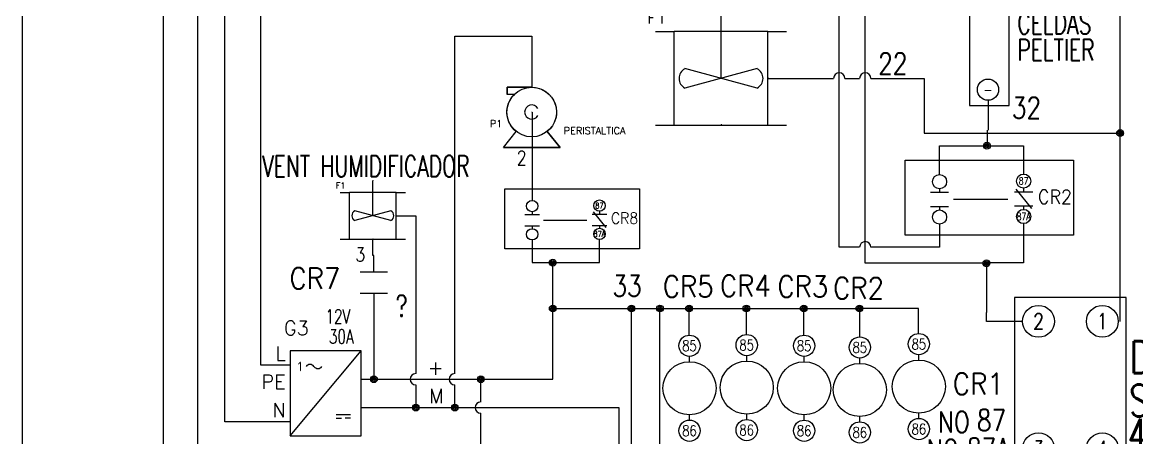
# Model space of a CAD drawing. Header units: millimetres. Extents: x 123.5 to 144.3, y 105.4 to 121.6.
# Drawn here: x 123.51 to 133.33, y 112.14 to 115.81 of the extents above; entities that cross this region are included whole.
import ezdxf
from ezdxf.enums import TextEntityAlignment as Align

# ---------------------------------------------------------------- set-up
doc = ezdxf.new("R2010")
doc.units = ezdxf.units.MM
for name, color, linetype in [('DESC', 250, 'Continuous'), ('DESCCHILD', 20, 'Continuous'), ('LINK', 9, 'Continuous'), ('MISC', 7, 'Continuous'), ('SYMS', 7, 'Continuous'), ('TAGS', 250, 'Continuous'), ('TERMS', 250, 'Continuous'), ('WIREFIXED', 7, 'Continuous'), ('WIRES', 7, 'Continuous'), ('XREF', 7, 'Continuous'), ('XREFCHILD', 134, 'Continuous')]:
    doc.layers.add(name, color=color, linetype=linetype)
doc.styles.add('WD', font='romans.shx')
doc.styles.add('WD_IEC', font='isocp2.shx', dxfattribs={"width": 0.9, "height": 4})

# ---------------------------------------------------------------- blocks, each defined once
blk = doc.blocks.new('VCR21T')
at = {"linetype": 'Continuous'}
for p, q in [((-0.08, 0.0625), (0.08, 0.0625)), ((-0.08, -0.0625), (0.08, -0.0625))]:
    blk.add_line(p, q, dxfattribs=at)
for p, q in [((0, 0.0938), (0, 0.0625)), ((0, -0.0625), (0, -0.0938))]:
    blk.add_line(p, q)
for centre in [(0, 0.1562), (0, -0.1562)]:
    blk.add_circle(centre, 0.0625)
at = {"style": 'WD'}
for tag, p, width in [('INST', (0.125, 0.3258), 0.7), ('LOC', (0.125, 0.1562), 0.7), ('TAG2', (0.1269, -0.045), 0.9), ('XREF', (0.1287, -0.1994), 0.7), ('DESC1', (0.1287, -0.3514), 0.7), ('DESC2', (0.1287, -0.4987), 0.7), ('DESC3', (0.1287, -0.646), 0.7)]:
    blk.add_attdef(tag, p, '', height=0.125, dxfattribs=dict(at, width=width))
for tag, p, height, flags in [('X2TERM01', (0, 0.2188), 0.0125, 1), ('FAMILY', (-0.1808, 0.0031), 0.01, 9), ('CONTACT', (-0.1808, -0.0135), 0.01, 1), ('X8TERM02', (0, -0.2188), 0.0125, 1)]:
    blk.add_attdef(tag, p, '', height=height, dxfattribs=dict(at, flags=flags))
at = {"linetype": 'Continuous', "style": 'WD', "width": 0.8, "flags": 8}
for tag, p in [('TERM01', (0, 0.1562)), ('TERM02', (0, -0.1562))]:
    blk.add_attdef(tag, text='', height=0.0625, dxfattribs=at).set_placement(p, align=Align.MIDDLE_CENTER)
at = {"color": 7, "style": 'WD'}
for tag, p in [('X4LINK', (-0.1406, 0)), ('X1LINK', (0.125, 0))]:
    blk.add_attdef(tag, p, '', height=0.01, dxfattribs=at)
blk = doc.blocks.new('VCR22T')
at = {"linetype": 'Continuous'}
for p, q in [((-0.08, 0.0625), (0.08, 0.0625)), ((-0.0687, 0.0859), (0.0687, -0.0859)), ((-0.08, -0.0625), (0.08, -0.0625))]:
    blk.add_line(p, q, dxfattribs=at)
for p, q in [((0, 0.0938), (0, 0.0625)), ((0, -0.0625), (0, -0.0938))]:
    blk.add_line(p, q)
for centre in [(0, 0.1562), (0, -0.1562)]:
    blk.add_circle(centre, 0.0625)
at = {"style": 'WD'}
for tag, p, width in [('INST', (0.125, 0.3258), 0.7), ('LOC', (0.125, 0.1562), 0.7), ('TAG2', (0.1269, -0.045), 0.9), ('XREF', (0.1287, -0.1994), 0.7), ('DESC1', (0.1287, -0.3514), 0.7), ('DESC2', (0.1287, -0.4987), 0.7), ('DESC3', (0.1287, -0.646), 0.7)]:
    blk.add_attdef(tag, p, '', height=0.125, dxfattribs=dict(at, width=width))
for tag, p, height, flags in [('X2TERM01', (0, 0.2188), 0.0125, 1), ('FAMILY', (-0.1808, 0.0031), 0.01, 9), ('CONTACT', (-0.1808, -0.0135), 0.01, 1), ('X8TERM02', (0, -0.2188), 0.0125, 1)]:
    blk.add_attdef(tag, p, '', height=height, dxfattribs=dict(at, flags=flags))
at = {"linetype": 'Continuous', "style": 'WD', "width": 0.8, "flags": 8}
for tag, p in [('TERM01', (0, 0.1562)), ('TERM02', (0, -0.1562))]:
    blk.add_attdef(tag, text='', height=0.0625, dxfattribs=at).set_placement(p, align=Align.MIDDLE_CENTER)
at = {"color": 7, "style": 'WD'}
for tag, p in [('X4LINK', (-0.1406, 0)), ('X1LINK', (0.125, 0))]:
    blk.add_attdef(tag, p, '', height=0.01, dxfattribs=at)
blk = doc.blocks.new('WDDOT')
for radius in [0.03, 0.0187, 0.00929]:
    blk.add_circle((0, 0), radius)
blk = doc.blocks.new('VDV1T6')
for p, q in [((-0.1094, 0.3438), (-0.1094, -0.3438)), ((0.125, 0.3438), (-0.1094, 0.3438)), ((0.125, -0.3438), (0.125, 0.3438)), ((-0.1094, -0.3438), (0.125, -0.3438))]:
    blk.add_line(p, q)
for centre in [(0, 0.25), (0, -0.25)]:
    blk.add_circle(centre, 0.0625)
at = {"style": 'WD'}
for tag, p, width in [('INST', (0.1774, 0.5595), 0.7), ('LOC', (0.1774, 0.3899), 0.7), ('TAG1', (0.1719, 0.2336), 0.8), ('DESC1', (0.1719, 0.0774), 0.7), ('DESC2', (0.1719, -0.0789), 0.7), ('RATING1', (0.1875, -0.2351), 0.7), ('RATING2', (0.1875, -0.3914), 0.7), ('XREF', (0.1719, -0.5476), 0.7)]:
    blk.add_attdef(tag, p, '', height=0.125, dxfattribs=dict(at, width=width))
at = {"linetype": 'Continuous', "style": 'WD', "width": 0.8, "flags": 8}
for tag, p in [('TERM02', (0, 0.25)), ('TERM01', (0, -0.25))]:
    blk.add_attdef(tag, text='', height=0.0625, dxfattribs=at).set_placement(p, align=Align.MIDDLE)
at = {"style": 'WD', "flags": 1}
for tag, p in [('X4TERM02', (-0.0625, 0.25)), ('X2TERM02', (0, 0.3125)), ('X1TERM02', (0.0625, 0.25)), ('X4TERM01', (-0.0625, -0.25)), ('X1TERM01', (0.0625, -0.25)), ('X8TERM01', (0, -0.3125))]:
    blk.add_attdef(tag, p, '', height=0.0125, dxfattribs=at)
at = {"style": 'WD', "flags": 9}
blk.add_attdef('FAMILY', text='', height=0.01, dxfattribs=at).set_placement((0.1978, -0.0646), align=Align.CENTER)
at = {"linetype": 'Continuous', "style": 'WD', "flags": 9}
blk.add_attdef('ASSYCODE', text='', height=0.01, dxfattribs=at).set_placement((0.2031, -0.1094), align=Align.CENTER)
at = {"linetype": 'Continuous', "style": 'WD', "flags": 1}
for tag, p in [('MFG', (0.2031, -0.0939)), ('CAT', (0.2031, -0.0751))]:
    blk.add_attdef(tag, text='', height=0.01, dxfattribs=at).set_placement(p, align=Align.MIDDLE)
blk = doc.blocks.new('VCR1T')
for p, q in [((0, 0.1562), (0, 0.1875)), ((0, -0.1875), (0, -0.1562))]:
    blk.add_line(p, q)
for centre, radius in [((0, 0.25), 0.0625), ((0, 0), 0.1562), ((0, -0.25), 0.0625)]:
    blk.add_circle(centre, radius)
at = {"style": 'WD', "width": 0.7}
for tag, p in [('INST', (0.2812, 0.4141)), ('LOC', (0.2812, 0.2445))]:
    blk.add_attdef(tag, text='', height=0.125, dxfattribs=at).set_placement(p, align=Align.TOP_LEFT)
at = {"linetype": 'Continuous', "style": 'WD', "width": 0.8, "flags": 8}
for tag, p in [('TERM01', (0, 0.25)), ('TERM02', (0, -0.25))]:
    blk.add_attdef(tag, text='', height=0.0625, dxfattribs=at).set_placement(p, align=Align.MIDDLE_CENTER)
at = {"color": 7, "style": 'WD', "flags": 1}
for tag, p in [('X2TERM01', (-0.0023, 0.3125)), ('X8TERM02', (0, -0.3118))]:
    blk.add_attdef(tag, p, '', height=0.0125, dxfattribs=at)
at = {"style": 'WD', "width": 0.9}
for tag, p in [('TAG1', (0.2, -0.0465)), ('DESC1', (-0.256, -1.0197)), ('DESC2', (-0.256, -1.1759)), ('DESC3', (-0.256, -1.3322))]:
    blk.add_attdef(tag, p, '', height=0.125, dxfattribs=at)
at = {"style": 'WD', "flags": 9}
blk.add_attdef('FAMILY', text='', height=0.01, dxfattribs=at).set_placement((-0.2191, -0.0652), align=Align.CENTER)
at = {"linetype": 'Continuous', "style": 'WD', "flags": 9}
blk.add_attdef('ASSYCODE', text='', height=0.01, dxfattribs=at).set_placement((-0.2214, -0.1254), align=Align.CENTER)
for tag, p in [('MFG', (-0.2211, -0.0979)), ('CAT', (-0.2211, -0.0828))]:
    blk.add_attdef(tag, text='', height=0.01, dxfattribs=at).set_placement(p, align=Align.MIDDLE)
at = {"style": 'WD', "width": 0.8, "flags": 8}
for tag, p in [('NO', (-0.256, -1.4884)), ('XREFNO', (-0.0229, -1.4884)), ('NC', (-0.256, -1.6447)), ('XREFNC', (-0.0229, -1.6447))]:
    blk.add_attdef(tag, p, '', height=0.125, dxfattribs=at)
blk = doc.blocks.new('HPW1_1PH')
for p, q in [((0, -0.625), (0.625, 0.125)), ((0.4066, -0.4373), (0.5317, -0.4373)), ((0.4066, -0.4686), (0.4535, -0.4686)), ((0.5317, -0.4686), (0.4848, -0.4686))]:
    blk.add_line(p, q)
blk.add_lwpolyline([(0.625, 0.125), (0, 0.125), (0, -0.625), (0.625, -0.625)], close=True)
for centre, start, end in [((0.175, -0.0387), 36.8699, 143.1301), ((0.245, 0.0138), 216.8699, 323.1301)]:
    blk.add_arc(centre, 0.0438, start, end)
at = {"style": 'WD_IEC'}
blk.add_text('1', height=0.084, dxfattribs=at).set_placement((0.105, -0.0124), align=Align.MIDDLE_RIGHT)
at = {"style": 'WD', "width": 0.7}
for tag, p in [('INST', (-0.2843, 0.7938)), ('LOC', (-0.2843, 0.6242)), ('RATING1', (-0.2843, 0.285)), ('XREF', (-0.2843, -0.691)), ('DESC1', (-0.2843, -0.8472)), ('DESC2', (-0.2843, -1.0035)), ('DESC3', (-0.2843, -1.1578))]:
    blk.add_attdef(tag, text='', height=0.125, dxfattribs=at).set_placement(p, align=Align.CENTER)
at = {"style": 'WD'}
blk.add_attdef('TAG1', text='', height=0.125, dxfattribs=at).set_placement((-0.2843, 0.4546), align=Align.CENTER)
at = {"linetype": 'Continuous', "style": 'WD', "flags": 9}
for tag, p in [('MFG', (0.8868, 0.2571)), ('CAT', (0.8888, 0.2765)), ('ASSYCODE', (0.8871, -0.5638))]:
    blk.add_attdef(tag, text='', height=0.01, dxfattribs=at).set_placement(p, align=Align.CENTER)
at = {"linetype": 'Continuous', "style": 'WD', "flags": 8}
for tag, p in [('TERM01', (-0.04, 0.04)), ('TERM04', (1.3525, -0.085)), ('TERM02', (-0.04, -0.2098)), ('TERM05', (1.3525, -0.335)), ('TERM03', (-0.04, -0.46))]:
    blk.add_attdef(tag, text='', height=0.125, dxfattribs=at).set_placement(p, align=Align.RIGHT)
at = {"style": 'WD'}
for tag, p, height, flags in [('X4TERM01', (0, 0), 0.0125, 1), ('X1TERM04', (0.625, -0.125), 0.0125, 1), ('X4TERM02', (0, -0.2498), 0.0125, 1), ('X1TERM05', (0.625, -0.375), 0.0125, 1), ('X4TERM03', (0, -0.5), 0.0125, 1), ('FAMILY', (0.8618, -0.4829), 0.01, 9)]:
    blk.add_attdef(tag, p, '', height=height, dxfattribs=dict(at, flags=flags))
blk = doc.blocks.new('VDV1TF')
for p, q in [((-0.0938, 0.3438), (-0.0938, -0.3438)), ((0.3438, 0.3438), (-0.0938, 0.3438)), ((0.3438, -0.3438), (0.3438, 0.3438)), ((-0.0938, -0.3438), (0.3438, -0.3438))]:
    blk.add_line(p, q)
for centre in [(0, 0.25), (0.25, 0.25), (0, -0.25), (0.25, -0.25)]:
    blk.add_circle(centre, 0.0625)
at = {"style": 'WD', "width": 0.7}
for tag, p in [('INST', (0.1305, 0.5446)), ('LOC', (0.1305, 0.375)), ('RATING2', (0.125, -0.1562))]:
    blk.add_attdef(tag, text='', height=0.125, dxfattribs=at).set_placement(p, align=Align.CENTER)
at = {"style": 'WD', "flags": 1}
for tag, p in [('X2TERM02', (0, 0.3125)), ('X2TERM04', (0.25, 0.3125)), ('X4TERM02', (-0.0625, 0.25)), ('X1TERM04', (0.3125, 0.25)), ('X4TERM01', (-0.0625, -0.25)), ('X1TERM03', (0.3125, -0.25)), ('X8TERM01', (0, -0.3125)), ('X8TERM03', (0.25, -0.3125))]:
    blk.add_attdef(tag, p, '', height=0.0125, dxfattribs=at)
at = {"linetype": 'Continuous', "style": 'WD', "width": 0.8, "flags": 8}
for tag, p in [('TERM02', (0, 0.25)), ('TERM04', (0.25, 0.25)), ('TERM01', (0, -0.25)), ('TERM03', (0.25, -0.25))]:
    blk.add_attdef(tag, text='', height=0.0625, dxfattribs=at).set_placement(p, align=Align.MIDDLE)
at = {"style": 'WD'}
for tag, p, width in [('TAG1', (0.4219, 0.0774), 0.8), ('DESC1', (0.4219, -0.0789), 0.7), ('DESC2', (0.4219, -0.2351), 0.7), ('XREF', (0.4219, -0.3914), 0.7)]:
    blk.add_attdef(tag, p, '', height=0.125, dxfattribs=dict(at, width=width))
at = {"style": 'WD', "width": 0.7}
blk.add_attdef('RATING1', text='', height=0.125, dxfattribs=at).set_placement((0.125, 0.0625), align=Align.MIDDLE)
at = {"style": 'WD', "flags": 9}
blk.add_attdef('FAMILY', text='', height=0.01, dxfattribs=at).set_placement((0.1197, -0.0802), align=Align.CENTER)
at = {"linetype": 'Continuous', "style": 'WD', "flags": 1}
for tag, p in [('CAT', (0.125, -0.0907)), ('MFG', (0.125, -0.1096))]:
    blk.add_attdef(tag, text='', height=0.01, dxfattribs=at).set_placement(p, align=Align.MIDDLE)
at = {"linetype": 'Continuous', "style": 'WD', "flags": 9}
blk.add_attdef('ASSYCODE', text='', height=0.01, dxfattribs=at).set_placement((0.125, -0.1406), align=Align.CENTER)
blk = doc.blocks.new('VM1_AXIAL_FLOW_FAN1')
for p, q in [((0, 0), (0, 0.75)), ((-0.7, 0.5), (-0.5, 0.5)), ((-0.5, -0.5), (-0.5, 0.5)), ((0.5, 0.5), (-0.5, 0.5)), ((0.5, -0.5), (0.5, 0.5)), ((0.5, 0.5), (0.7, 0.5)), ((0.386, -0.104), (-0.386, 0.104)), ((0.386, 0.104), (-0.386, -0.104)), ((-0.7, -0.5), (-0.5, -0.5)), ((-0.5, -0.5), (0.5, -0.5)), ((0.5, -0.5), (0.7, -0.5))]:
    blk.add_line(p, q)
for centre, start, end in [((-0.333, 0), 117.1247, 242.8753), ((0.333, 0), 297.1247, 62.8753)]:
    blk.add_arc(centre, 0.116, start, end)
at = {"style": 'WD'}
for tag, height, p in [('INST', 0.125, (-0.585, 0.957)), ('LOC', 0.125, (-0.588, 0.777)), ('TAG1', 0.125, (-0.585, 0.586)), ('TERM01', 0.0625, (-0.51, 0.016))]:
    blk.add_attdef(tag, text='', height=height, dxfattribs=at).set_placement(p, align=Align.RIGHT)
for tag, p, height in [('X2TERM04', (0, 0.75), 0.005), ('TERM04', (0.009, 0.76), 0.0625), ('X4TERM01', (-0.5, 0), 0.01), ('X1TERM03', (0.5, 0), 0.005), ('TERM03', (0.511, 0.012), 0.0625), ('RATING1', (0.82, -0.261), 0.125), ('DESC1', (0.82, -0.477), 0.125), ('X8TERM02', (0, -0.5), 0.005), ('TERM02', (0.002, -0.573), 0.0625), ('DESC2', (0.82, -0.661), 0.125), ('DESC3', (0.82, -0.851), 0.125), ('WDTAGALT', (0.827, -1.032), 0.125)]:
    blk.add_attdef(tag, p, '', height=height, dxfattribs=at)
blk.add_attdef('XREF', text='', height=0.0625, rotation=0.0625, dxfattribs=at).set_placement((0.743, 0.595), align=Align.TOP_CENTER)
at = {"style": 'WD', "flags": 1}
for tag, p in [('FAMILY', (-0.659, -0.3)), ('CAT', (-0.659, -0.345)), ('MFG', (-0.657, -0.376)), ('WDTYPE', (-0.644, -0.442)), ('ASSYCODE', (-0.629, -0.405))]:
    blk.add_attdef(tag, text='', height=0.01, dxfattribs=at).set_placement(p, align=Align.CENTER)
blk = doc.blocks.new('WD_WNV')
at = {"style": 'WD', "flags": 1}
for tag, p in [('W01USER', (-0.0625, 0.0938)), ('W02USER', (-0.0625, 0.0859)), ('W03USER', (-0.0625, 0.0781)), ('W04USER', (-0.0625, 0.0703)), ('W05USER', (-0.0625, 0.0625)), ('W06USER', (-0.0625, 0.0547)), ('W07USER', (-0.0625, 0.0469)), ('W08USER', (-0.0625, 0.0391)), ('W09USER', (-0.0625, 0.0312)), ('W10USER', (-0.0625, 0.0234))]:
    blk.add_attdef(tag, text='', height=0.005, dxfattribs=at).set_placement(p, align=Align.CENTER)
at = {"linetype": 'Continuous', "style": 'WD', "width": 0.8}
blk.add_attdef('WIRENO', text='', height=0.125, dxfattribs=at).set_placement((-0.05, 0), align=Align.MIDDLE_RIGHT)
blk = doc.blocks.new('VCR21')
at = {"linetype": 'Continuous'}
for p, q in [((-0.08, 0.0625), (0.08, 0.0625)), ((-0.08, -0.0625), (0.08, -0.0625))]:
    blk.add_line(p, q, dxfattribs=at)
at = {"style": 'WD'}
for tag, p, width in [('INST', (0.125, 0.279), 0.7), ('LOC', (0.125, 0.1094), 0.7), ('TAG2', (0.1269, -0.045), 0.9), ('XREF', (0.1287, -0.1994), 0.7), ('DESC1', (0.1287, -0.3514), 0.7), ('DESC2', (0.1287, -0.4987), 0.7), ('DESC3', (0.1287, -0.646), 0.7)]:
    blk.add_attdef(tag, p, '', height=0.125, dxfattribs=dict(at, width=width))
at = {"linetype": 'Continuous', "style": 'WD', "width": 0.9, "flags": 8}
blk.add_attdef('TERM01', text='', height=0.125, dxfattribs=at).set_placement((-0.0312, 0.125), align=Align.RIGHT)
at = {"color": 7, "style": 'WD', "flags": 1}
for tag, p in [('X2TERM01', (0, 0.0625)), ('X8TERM02', (0, -0.0625))]:
    blk.add_attdef(tag, p, '', height=0.0125, dxfattribs=at)
at = {"style": 'WD'}
for tag, p, flags in [('FAMILY', (-0.1808, 0.0031), 9), ('CONTACT', (-0.1808, -0.0135), 1)]:
    blk.add_attdef(tag, p, '', height=0.01, dxfattribs=dict(at, flags=flags))
at = {"color": 7, "style": 'WD'}
for tag, p in [('X4LINK', (-0.1406, 0)), ('X1LINK', (0.125, 0))]:
    blk.add_attdef(tag, p, '', height=0.01, dxfattribs=at)
at = {"linetype": 'Continuous', "style": 'WD', "width": 0.9, "flags": 8}
blk.add_attdef('TERM02', text='', height=0.125, dxfattribs=at).set_placement((-0.0312, -0.125), align=Align.TOP_RIGHT)
blk = doc.blocks.new('WD_WNH')
at = {"linetype": 'Continuous', "style": 'WD', "width": 0.8}
blk.add_attdef('WIRENO', text='', height=0.125, dxfattribs=at).set_placement((0, 0.0625), align=Align.CENTER)
at = {"style": 'WD', "flags": 1}
for tag, p in [('W01USER', (0, 0.0781)), ('W02USER', (0, 0.0703)), ('W03USER', (0, 0.0625)), ('W04USER', (0, 0.0547)), ('W05USER', (0, 0.0469)), ('W06USER', (0, 0.0391)), ('W07USER', (0, 0.0312)), ('W08USER', (0, 0.0234)), ('W09USER', (0, 0.0156)), ('W10USER', (0, 0.0078))]:
    blk.add_attdef(tag, text='', height=0.005, dxfattribs=at).set_placement(p, align=Align.CENTER)
blk = doc.blocks.new('HP1_CENTRIFUGAL_PUMP1')
at = {"ltscale": 3.2258}
for p, q in [((0, 0.437), (-0.436, 0.437)), ((-0.436, 0.437), (-0.436, 0.312)), ((-0.306, 0.312), (-0.436, 0.312)), ((-0.5, -0.625), (-0.273, -0.342)), ((0.5, -0.625), (0.273, -0.342)), ((-0.5, -0.625), (0.5, -0.625))]:
    blk.add_line(p, q, dxfattribs=at)
at = {"ltscale": 25.4}
blk.add_lwpolyline([(-0.306, 0.312), (-0.436, 0.312), (-0.436, 0.437), (0, 0.437, -0.708958), (0.273, -0.342), (0.5, -0.625), (-0.5, -0.625), (-0.273, -0.342, -0.450073)], format="xyb", close=True, dxfattribs=at)
at = {"ltscale": 3.2258}
blk.add_circle((0, 0), 0.438, dxfattribs=at)
blk.add_arc((0, 0), 0.125, 30, 330, dxfattribs=at)
at = {"style": 'WD'}
for tag, height, p in [('TERM01', 0.0625, (-0.46, 0.393)), ('INST', 0.125, (-0.519, 0.096)), ('LOC', 0.125, (-0.519, -0.08)), ('TAG1', 0.125, (-0.519, -0.269))]:
    blk.add_attdef(tag, text='', height=height, dxfattribs=at).set_placement(p, align=Align.RIGHT)
for tag, p, height in [('X2TERM02', (-0.218, 0.437), 0.005), ('TERM02', (-0.209, 0.446), 0.0625), ('X2TERM03', (0, 0.437), 0.005), ('TERM03', (0.009, 0.446), 0.0625), ('X4TERM01', (-0.436, 0.375), 0.005), ('X1TERM04', (0, 0), 0.005), ('TERM04', (0.01, 0.011), 0.0625), ('RATING1', (0.564, -0.175), 0.125), ('DESC1', (0.564, -0.391), 0.125), ('DESC2', (0.564, -0.575), 0.125), ('DESC3', (0.564, -0.765), 0.125), ('WDTAGALT', (0.564, -0.967), 0.125)]:
    blk.add_attdef(tag, p, '', height=height, dxfattribs=at)
blk.add_attdef('XREF', text='', height=0.0625, rotation=0.0625, dxfattribs=at).set_placement((0.529, 0.315), align=Align.TOP_CENTER)
at = {"style": 'WD', "flags": 1}
for tag, p in [('FAMILY', (-0.01, -0.17)), ('WDTYPE', (-0.097, -0.246)), ('CAT', (-0.01, -0.214)), ('MFG', (-0.008, -0.246)), ('ASSYCODE', (0.02, -0.275))]:
    blk.add_attdef(tag, text='', height=0.01, dxfattribs=at).set_placement(p, align=Align.CENTER)

msp = doc.modelspace()

# ---------------------------------------------------------------- linework, layer by layer
at = {"color": 7, "linetype": 'Continuous'}
msp.add_line((123.5055, 121.5905), (123.5055, 105.4055), dxfattribs=at)
at = {"layer": 'DESC'}
for points in [[(131.291, 114.5912), (132.7748, 114.5912), (132.7748, 113.9309), (131.291, 113.9309)], [(127.7598, 114.3385), (128.9469, 114.3385), (128.9469, 113.8103), (127.7598, 113.8103)]]:
    msp.add_lwpolyline(points, close=True, dxfattribs=at)
at = {"layer": 'LINK'}
for points in [[(131.7163, 114.247), (132.1963, 114.247)], [(128.1001, 114.0632), (128.4841, 114.0632)]]:
    msp.add_lwpolyline(points, dxfattribs=at)
at = {"layer": 'WIRES'}
for p, q in [((130.7087, 113.8234), (130.7087, 117.4655)), ((130.9386, 113.6816), (130.9386, 117.3243)), ((125.0515, 116.8648), (125.0515, 109.0283)), ((124.7466, 116.4189), (124.7466, 108.9783)), ((125.2903, 112.2834), (125.2903, 116.4189)), ((125.6093, 112.7834), (125.6093, 116.3689)), ((133.1852, 113.4862), (133.1852, 116.3625)), ((127.3194, 112.7084), (127.3194, 115.6853)), ((127.3194, 115.6853), (127.9976, 115.6853)), ((127.9976, 115.6853), (127.9976, 115.2353)), ((130.0791, 115.3137), (130.6587, 115.3137)), ((130.7587, 115.3137), (130.8886, 115.3137)), ((130.9886, 115.3137), (131.4568, 115.3137)), ((131.4568, 115.3137), (131.4568, 114.8309)), ((132.0205, 115.1205), (132.0205, 114.8578)), ((128.0015, 115.0165), (128.0015, 114.4373)), ((131.4568, 114.8309), (133.1852, 114.8309)), ((132.0121, 114.8578), (132.0121, 114.7195)), ((131.5931, 114.4647), (131.5931, 114.7195)), ((131.5931, 114.7195), (132.3345, 114.7195)), ((132.3345, 114.7195), (132.3345, 114.4695)), ((128.0015, 114.4373), (128.0015, 114.2373)), ((126.8028, 114.1013), (126.9756, 114.1013)), ((126.9756, 114.1013), (126.9756, 112.7084)), ((131.5931, 114.0272), (131.5931, 113.8234)), ((132.3345, 114.032), (132.3345, 113.687)), ((126.5966, 113.7503), (126.5966, 113.8951)), ((128.0015, 113.8873), (128.0015, 113.6873)), ((128.5946, 113.6873), (128.5946, 113.8912)), ((130.8886, 113.8234), (130.7087, 113.8234)), ((131.5931, 113.8234), (130.9886, 113.8234)), ((126.6056, 113.7503), (126.5966, 113.7503)), ((126.6056, 113.6055), (126.6056, 113.7503)), ((128.0015, 113.6873), (128.5946, 113.6873)), ((128.183, 113.2827), (128.183, 113.6873)), ((132.0068, 113.6816), (130.9386, 113.6816)), ((132.3345, 113.687), (132.0068, 113.687)), ((132.0068, 113.6816), (132.0068, 113.248)), ((126.6056, 113.418), (126.6056, 112.6584)), ((133.1852, 113.1695), (133.1852, 113.4862)), ((128.183, 112.6584), (128.183, 113.2827)), ((128.183, 113.2827), (130.8868, 113.2827)), ((128.8764, 111.646), (128.8764, 113.2827)), ((129.1283, 111.635), (129.1283, 113.2827)), ((129.3849, 113.0478), (129.3849, 113.2827)), ((129.8897, 113.0535), (129.8897, 113.2827)), ((130.3959, 113.0475), (130.3959, 113.2827)), ((130.8868, 113.2827), (130.8868, 113.0327)), ((131.4071, 113.2827), (130.8868, 113.2827)), ((131.4071, 113.0625), (131.4071, 113.2827)), ((132.0068, 113.1695), (132.0068, 113.248)), ((132.3254, 113.1695), (132.0068, 113.1695)), ((125.8675, 112.7834), (125.6093, 112.7834)), ((126.4925, 112.6584), (128.183, 112.6584)), ((126.9756, 112.6084), (126.9756, 112.4084)), ((127.3194, 112.4084), (127.3194, 112.6084)), ((127.5486, 112.4584), (127.5486, 112.6584)), ((126.4925, 112.4084), (128.7644, 112.4084)), ((127.5486, 111.9782), (127.5486, 112.3584)), ((128.7644, 112.4084), (128.7644, 109.3078)), ((125.8675, 112.2834), (125.2903, 112.2834))]:
    msp.add_line(p, q, dxfattribs=at)
for centre, start, end in [((130.7087, 115.3137), 0, 180), ((130.9386, 115.3137), 0, 180), ((130.9386, 113.8234), 0, 180), ((126.9756, 112.6584), 90, 270), ((127.3194, 112.6584), 90, 270), ((127.5486, 112.4084), 90, 270)]:
    msp.add_arc(centre, 0.05, start, end, dxfattribs=at)

# ---------------------------------------------------------------- block references
at = {"layer": 'SYMS'}
ref = msp.add_blockref('VDV1T6', (132.0205, 115.5893), dxfattribs=dict(at, xscale=1.5, yscale=1.5, zscale=1.5))
ref.add_attrib('DESC1', 'CELDAS', (132.2783, 115.7053), dxfattribs={"layer": 'DESC', "height": 0.1875, "style": 'WD', "width": 0.7})
ref.add_attrib('DESC2', 'PELTIER', (132.2783, 115.471), dxfattribs={"layer": 'DESC', "height": 0.1875, "style": 'WD', "width": 0.7})
ref.add_attrib('TERM02', '+', dxfattribs={"layer": 'TERMS', "linetype": 'Continuous', "height": 0.0938, "style": 'WD', "width": 0.8, "flags": 8}).set_placement((132.0205, 115.9643), align=Align.MIDDLE)
ref.add_attrib('TERM01', '-', dxfattribs={"layer": 'TERMS', "linetype": 'Continuous', "height": 0.0938, "style": 'WD', "width": 0.8, "flags": 8}).set_placement((132.0205, 115.2143), align=Align.MIDDLE)
ref.add_attrib('TAG1', 'CP1', (132.2783, 115.9397), dxfattribs={"layer": 'TAGS', "height": 0.1875, "style": 'WD', "width": 0.8})
ref = msp.add_blockref('VM1_AXIAL_FLOW_FAN1', (129.6666, 115.3137), dxfattribs=dict(at, xscale=0.8250000000000001, yscale=0.8250000000000001, zscale=0.8250000000000001))
ref.add_attrib('X1TERM03', '16', (130.0791, 115.3137), dxfattribs={"layer": 'MISC', "height": 0.00413, "style": 'WD'})
ref.add_attrib('X8TERM02', '35', (129.6666, 114.9012), dxfattribs={"layer": 'MISC', "height": 0.00413, "style": 'WD'})
ref.add_attrib('X2TERM04', '29', (129.6666, 115.9325), dxfattribs={"layer": 'MISC', "height": 0.00413, "style": 'WD'})
ref.add_attrib('TAG1', 'F1', dxfattribs={"layer": 'TAGS', "height": 0.10312, "style": 'WD'}).set_placement((129.1835, 115.7973), align=Align.RIGHT)
ref = msp.add_blockref('HP1_CENTRIFUGAL_PUMP1', (127.9976, 115.0165), dxfattribs=dict(at, xscale=0.5, yscale=0.5, zscale=0.5))
ref.add_attrib('DESC1', 'PERISTALTICA', (128.2797, 114.8208), dxfattribs={"layer": 'DESC', "height": 0.0625, "style": 'WD'})
ref.add_attrib('X1TERM04', '2', (127.9976, 115.0165), dxfattribs={"layer": 'MISC', "height": 0.0025, "style": 'WD'})
ref.add_attrib('TAG1', 'P1', dxfattribs={"layer": 'TAGS', "height": 0.0625, "style": 'WD'}).set_placement((127.7379, 114.8822), align=Align.RIGHT)
for name, p in [('WDDOT', (133.1852, 114.8309)), ('WDDOT', (132.0111, 114.7195)), ('VCR21T', (131.5931, 114.2459)), ('WDDOT', (128.183, 113.6873)), ('WDDOT', (132.0068, 113.6816)), ('WDDOT', (128.183, 113.2827)), ('WDDOT', (128.8764, 113.2827)), ('WDDOT', (129.1283, 113.2827)), ('WDDOT', (129.3849, 113.2827)), ('WDDOT', (129.8897, 113.2827)), ('WDDOT', (130.3959, 113.2827)), ('WDDOT', (130.8868, 113.2827)), ('WDDOT', (126.6056, 112.6584)), ('WDDOT', (127.5486, 112.6584)), ('WDDOT', (126.9756, 112.4084)), ('WDDOT', (127.3194, 112.4084))]:
    msp.add_blockref(name, p, dxfattribs=at)
ref = msp.add_blockref('VCR21', (126.6056, 113.5117), dxfattribs=dict(at, xscale=1.5, yscale=1.5, zscale=1.5))
ref.add_attrib('XREF', '?', (126.7987, 113.2127), dxfattribs={"layer": 'XREFCHILD', "height": 0.1875, "style": 'WD', "width": 0.7})
ref.add_attrib('DESC1', 'VENT HUMIDIFICADOR', (125.6208, 114.445), dxfattribs={"layer": 'DESCCHILD', "height": 0.1875, "style": 'WD', "width": 0.7})
ref.add_attrib('TAG2', 'CR7', (125.8611, 113.4551), dxfattribs={"layer": 'TAGS', "height": 0.1875, "style": 'WD', "width": 0.9})
ref = msp.add_blockref('VM1_AXIAL_FLOW_FAN1', (126.5966, 114.1013), dxfattribs=dict(at, xscale=0.4125, yscale=0.4125, zscale=0.4125))
ref.add_attrib('X1TERM03', '16', (126.8028, 114.1013), dxfattribs={"layer": 'MISC', "height": 0.00206, "style": 'WD'})
ref.add_attrib('X8TERM02', '3', (126.5966, 113.8951), dxfattribs={"layer": 'MISC', "height": 0.00206, "style": 'WD'})
ref.add_attrib('X2TERM04', '29', (126.5966, 114.4107), dxfattribs={"layer": 'MISC', "height": 0.00206, "style": 'WD'})
ref.add_attrib('TAG1', 'F1', dxfattribs={"layer": 'TAGS', "height": 0.05156, "style": 'WD'}).set_placement((126.355, 114.3431), align=Align.RIGHT)
ref = msp.add_blockref('VCR22T', (132.3345, 114.2508), dxfattribs=at)
ref.add_attrib('TAG2', 'CR2', (132.4615, 114.2058), dxfattribs={"layer": 'TAGS', "height": 0.125, "style": 'WD', "width": 0.9})
ref.add_attrib('TERM02', '87A', dxfattribs={"layer": 'TERMS', "linetype": 'Continuous', "height": 0.0625, "style": 'WD', "width": 0.8, "flags": 8}).set_placement((132.3345, 114.0945), align=Align.MIDDLE_CENTER)
ref.add_attrib('TERM01', '87', dxfattribs={"layer": 'TERMS', "linetype": 'Continuous', "height": 0.0625, "style": 'WD', "width": 0.8, "flags": 8}).set_placement((132.3345, 114.407), align=Align.MIDDLE_CENTER)
at = {"layer": 'SYMS', "xscale": 0.8, "yscale": 0.8, "zscale": 0.8}
msp.add_blockref('VCR21T', (128.0015, 114.0623), dxfattribs=at)
at = {"layer": 'SYMS'}
ref = msp.add_blockref('VCR22T', (128.5946, 114.0662), dxfattribs=dict(at, xscale=0.8, yscale=0.8, zscale=0.8))
ref.add_attrib('TAG2', 'CR8', (128.6962, 114.0302), dxfattribs={"layer": 'TAGS', "height": 0.1, "style": 'WD', "width": 0.9})
ref.add_attrib('TERM02', '87A', dxfattribs={"layer": 'TERMS', "linetype": 'Continuous', "height": 0.05, "style": 'WD', "width": 0.8, "flags": 8}).set_placement((128.5946, 113.9412), align=Align.MIDDLE_CENTER)
ref.add_attrib('TERM01', '87', dxfattribs={"layer": 'TERMS', "linetype": 'Continuous', "height": 0.05, "style": 'WD', "width": 0.8, "flags": 8}).set_placement((128.5946, 114.1912), align=Align.MIDDLE_CENTER)
ref = msp.add_blockref('VCR1T', (129.3884, 112.5791), dxfattribs=dict(at, xscale=1.5, yscale=1.5, zscale=1.5))
ref.add_attrib('TAG1', 'CR5', (129.1527, 113.3836), dxfattribs={"layer": 'TAGS', "height": 0.1875, "style": 'WD', "width": 0.9})
ref.add_attrib('TERM01', '85', dxfattribs={"layer": 'TERMS', "linetype": 'Continuous', "height": 0.09375, "style": 'WD', "width": 0.8, "flags": 8}).set_placement((129.3884, 112.9541), align=Align.MIDDLE_CENTER)
ref.add_attrib('TERM02', '86', dxfattribs={"layer": 'TERMS', "linetype": 'Continuous', "height": 0.09375, "style": 'WD', "width": 0.8, "flags": 8}).set_placement((129.3884, 112.2041), align=Align.MIDDLE_CENTER)
ref = msp.add_blockref('VCR1T', (129.8931, 112.5848), dxfattribs=dict(at, xscale=1.5, yscale=1.5, zscale=1.5))
ref.add_attrib('TAG1', 'CR4', (129.6575, 113.3894), dxfattribs={"layer": 'TAGS', "height": 0.1875, "style": 'WD', "width": 0.9})
ref.add_attrib('TERM01', '85', dxfattribs={"layer": 'TERMS', "linetype": 'Continuous', "height": 0.09375, "style": 'WD', "width": 0.8, "flags": 8}).set_placement((129.8931, 112.9598), align=Align.MIDDLE_CENTER)
ref.add_attrib('TERM02', '86', dxfattribs={"layer": 'TERMS', "linetype": 'Continuous', "height": 0.09375, "style": 'WD', "width": 0.8, "flags": 8}).set_placement((129.8931, 112.2098), align=Align.MIDDLE_CENTER)
ref = msp.add_blockref('VCR1T', (130.3994, 112.5788), dxfattribs=dict(at, xscale=1.5, yscale=1.5, zscale=1.5))
ref.add_attrib('TAG1', 'CR3', (130.1637, 113.3834), dxfattribs={"layer": 'TAGS', "height": 0.1875, "style": 'WD', "width": 0.9})
ref.add_attrib('TERM01', '85', dxfattribs={"layer": 'TERMS', "linetype": 'Continuous', "height": 0.09375, "style": 'WD', "width": 0.8, "flags": 8}).set_placement((130.3994, 112.9538), align=Align.MIDDLE_CENTER)
ref.add_attrib('TERM02', '86', dxfattribs={"layer": 'TERMS', "linetype": 'Continuous', "height": 0.09375, "style": 'WD', "width": 0.8, "flags": 8}).set_placement((130.3994, 112.2038), align=Align.MIDDLE_CENTER)
ref = msp.add_blockref('VCR1T', (130.8903, 112.5639), dxfattribs=dict(at, xscale=1.5, yscale=1.5, zscale=1.5))
ref.add_attrib('TAG1', 'CR2', (130.6546, 113.3685), dxfattribs={"layer": 'TAGS', "height": 0.1875, "style": 'WD', "width": 0.9})
ref.add_attrib('TERM01', '85', dxfattribs={"layer": 'TERMS', "linetype": 'Continuous', "height": 0.09375, "style": 'WD', "width": 0.8, "flags": 8}).set_placement((130.8903, 112.9389), align=Align.MIDDLE_CENTER)
ref.add_attrib('TERM02', '86', dxfattribs={"layer": 'TERMS', "linetype": 'Continuous', "height": 0.09375, "style": 'WD', "width": 0.8, "flags": 8}).set_placement((130.8903, 112.1889), align=Align.MIDDLE_CENTER)
ref = msp.add_blockref('VDV1TF', (132.466, 112.607), dxfattribs=dict(at, xscale=2.25, yscale=2.25, zscale=2.25))
ref.add_attrib('DESC2', '40A', (133.2543, 112.0273), dxfattribs={"layer": 'DESC', "height": 0.28125, "style": 'WD', "width": 0.7})
ref.add_attrib('DESC1', 'SSR', (133.2675, 112.3301), dxfattribs={"layer": 'DESC', "height": 0.28125, "style": 'WD', "width": 0.7})
ref.add_attrib('TAG1', 'DV1', (133.2675, 112.7118), dxfattribs={"layer": 'TAGS', "height": 0.28125, "style": 'WD', "width": 0.8})
ref.add_attrib('TERM03', '4', dxfattribs={"layer": 'TERMS', "linetype": 'Continuous', "height": 0.1406, "style": 'WD', "width": 0.8, "flags": 8}).set_placement((133.0285, 112.0445), align=Align.MIDDLE)
ref.add_attrib('TERM04', '1', dxfattribs={"layer": 'TERMS', "linetype": 'Continuous', "height": 0.1406, "style": 'WD', "width": 0.8, "flags": 8}).set_placement((133.0285, 113.1695), align=Align.MIDDLE)
ref.add_attrib('TERM02', '2', dxfattribs={"layer": 'TERMS', "linetype": 'Continuous', "height": 0.1406, "style": 'WD', "width": 0.8, "flags": 8}).set_placement((132.466, 113.1695), align=Align.MIDDLE)
ref.add_attrib('TERM01', '3', dxfattribs={"layer": 'TERMS', "linetype": 'Continuous', "height": 0.1406, "style": 'WD', "width": 0.8, "flags": 8}).set_placement((132.466, 112.0445), align=Align.MIDDLE)
ref = msp.add_blockref('HPW1_1PH', (125.8675, 112.7834), dxfattribs=at)
ref.add_attrib('TERM01', 'L', dxfattribs={"layer": 'TERMS', "linetype": 'Continuous', "height": 0.125, "style": 'WD', "flags": 8}).set_placement((125.8275, 112.8234), align=Align.RIGHT)
ref.add_attrib('TERM02', 'PE', dxfattribs={"layer": 'TERMS', "linetype": 'Continuous', "height": 0.125, "style": 'WD', "flags": 8}).set_placement((125.8275, 112.5735), align=Align.RIGHT)
ref.add_attrib('TERM03', 'N', dxfattribs={"layer": 'TERMS', "linetype": 'Continuous', "height": 0.125, "style": 'WD', "flags": 8}).set_placement((125.8275, 112.3234), align=Align.RIGHT)
ref.add_attrib('TERM04', '+', dxfattribs={"layer": 'TERMS', "linetype": 'Continuous', "height": 0.125, "style": 'WD', "flags": 8}).set_placement((127.22, 112.6984), align=Align.RIGHT)
ref.add_attrib('TERM05', 'M', dxfattribs={"layer": 'TERMS', "linetype": 'Continuous', "height": 0.125, "style": 'WD', "flags": 8}).set_placement((127.22, 112.4484), align=Align.RIGHT)
ref.add_attrib('TAG1', 'G3', dxfattribs={"layer": 'TAGS', "height": 0.125, "style": 'WD'}).set_placement((125.9218, 113.0478), align=Align.CENTER)
ref.add_attrib('DESC2', '30A', dxfattribs={"layer": 'DESC', "height": 0.125, "style": 'WD', "width": 0.7}).set_placement((126.318, 112.9734), align=Align.CENTER)
ref.add_attrib('DESC1', '12V', dxfattribs={"layer": 'DESC', "height": 0.125, "style": 'WD', "width": 0.7}).set_placement((126.2876, 113.1504), align=Align.CENTER)
ref = msp.add_blockref('VCR1T', (131.4106, 112.5938), dxfattribs=dict(at, xscale=1.5, yscale=1.5, zscale=1.5))
ref.add_attrib('TAG1', 'CR1', (131.7106, 112.5241), dxfattribs={"layer": 'TAGS', "height": 0.1875, "style": 'WD', "width": 0.9})
ref.add_attrib('TERM01', '85', dxfattribs={"layer": 'TERMS', "linetype": 'Continuous', "height": 0.09375, "style": 'WD', "width": 0.8, "flags": 8}).set_placement((131.4106, 112.9688), align=Align.MIDDLE_CENTER)
ref.add_attrib('TERM02', '86', dxfattribs={"layer": 'TERMS', "linetype": 'Continuous', "height": 0.09375, "style": 'WD', "width": 0.8, "flags": 8}).set_placement((131.4106, 112.2188), align=Align.MIDDLE_CENTER)
ref.add_attrib('NC', 'NC', (131.4803, 111.9405), dxfattribs={"layer": 'MISC', "height": 0.1875, "style": 'WD', "width": 0.8, "flags": 8})
ref.add_attrib('NO', 'NO', (131.5781, 112.1873), dxfattribs={"layer": 'MISC', "height": 0.1875, "style": 'WD', "width": 0.8, "flags": 8})
ref.add_attrib('XREFNC', '%%u87A%%u', (131.8354, 111.9507), dxfattribs={"layer": 'XREF', "height": 0.1875, "style": 'WD', "width": 0.8, "flags": 8})
ref.add_attrib('XREFNO', '87', (131.9229, 112.2027), dxfattribs={"layer": 'XREF', "height": 0.1875, "style": 'WD', "width": 0.8, "flags": 8})
at = {"layer": 'WIREFIXED'}
ref = msp.add_blockref('WD_WNV', (131.3847, 115.4443), dxfattribs=dict(at, xscale=1.5, yscale=1.5, zscale=1.5))
ref.add_attrib('WIRENOF', '22', dxfattribs={"linetype": 'Continuous', "height": 0.1875, "style": 'WD', "width": 0.8}).set_placement((131.3097, 115.4443), align=Align.MIDDLE_RIGHT)
ref = msp.add_blockref('WD_WNV', (132.5636, 115.0543), dxfattribs=dict(at, xscale=1.5, yscale=1.5, zscale=1.5))
ref.add_attrib('WIRENOF', '32', dxfattribs={"linetype": 'Continuous', "height": 0.1875, "style": 'WD', "width": 0.8}).set_placement((132.4886, 115.0543), align=Align.MIDDLE_RIGHT)
ref = msp.add_blockref('WD_WNV', (128.0015, 114.6111), dxfattribs=at)
ref.add_attrib('WIRENOF', '2', dxfattribs={"linetype": 'Continuous', "height": 0.125, "style": 'WD', "width": 0.8}).set_placement((127.9515, 114.6111), align=Align.MIDDLE_RIGHT)
ref = msp.add_blockref('WD_WNV', (126.5789, 113.759), dxfattribs=at)
ref.add_attrib('WIRENOF', '3', dxfattribs={"linetype": 'Continuous', "height": 0.125, "style": 'WD', "width": 0.8}).set_placement((126.5289, 113.759), align=Align.MIDDLE_RIGHT)
ref = msp.add_blockref('WD_WNH', (128.838, 113.2947), dxfattribs=dict(at, xscale=1.5, yscale=1.5, zscale=1.5))
ref.add_attrib('WIRENOF', '33', dxfattribs={"linetype": 'Continuous', "height": 0.1875, "style": 'WD', "width": 0.8}).set_placement((128.838, 113.3885), align=Align.CENTER)

doc.saveas('drawing.dxf')
